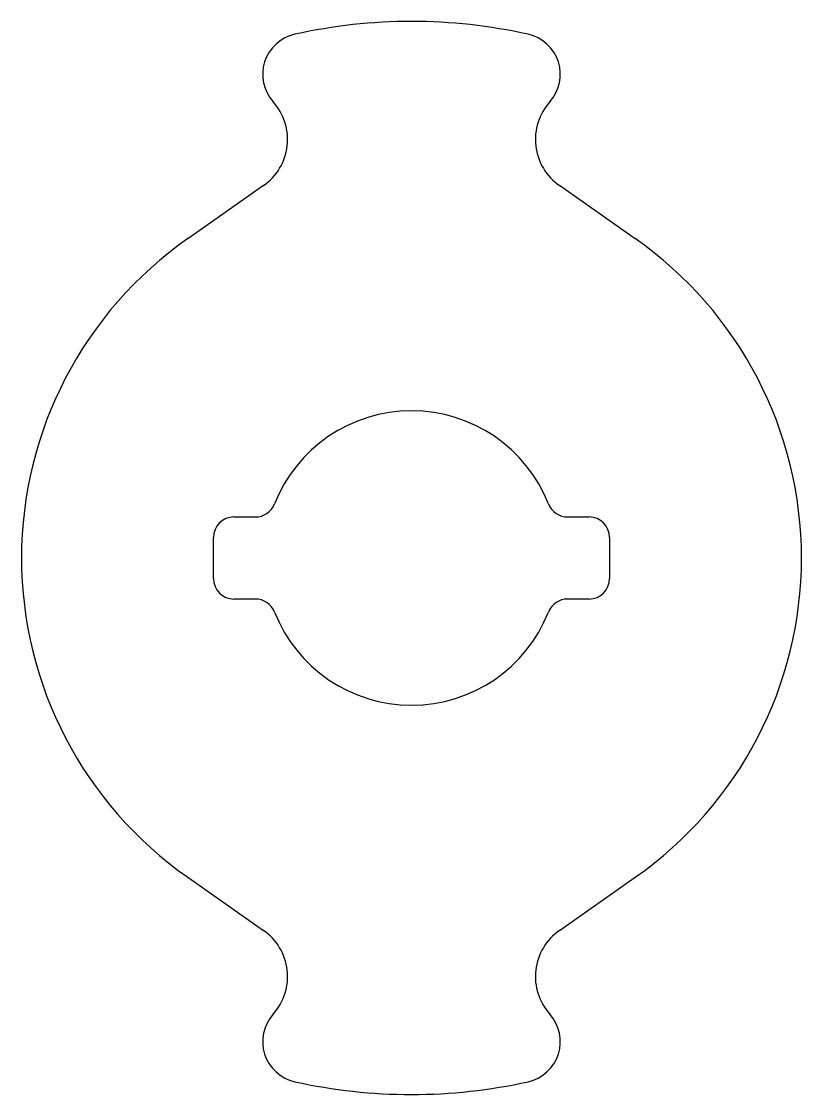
# Model space of a CAD drawing. Extents: x 0.9 to 38.9, y 1.3 to 53.6.
import ezdxf

# ---------------------------------------------------------------- set-up
doc = ezdxf.new("R2010")
doc.units = 0
doc.layers.get('0').update_dxf_attribs({"linetype": 'CONTINUOUS'})

msp = doc.modelspace()

# ---------------------------------------------------------------- linework, layer by layer
for p, q in [((12.659, 45.614), (8.969, 43.03)), ((30.765, 43.03), (27.075, 45.614)), ((11.217, 29.467), (12.262, 29.467)), ((27.472, 29.467), (28.517, 29.467)), ((10.217, 26.467), (10.217, 28.467)), ((29.517, 28.467), (29.517, 26.467)), ((12.262, 25.467), (11.217, 25.467)), ((28.517, 25.467), (27.472, 25.467)), ((8.969, 11.903), (12.659, 9.319)), ((27.075, 9.319), (30.765, 11.903))]:
    msp.add_line(p, q)
for centre, radius, start, end in [((19.867, 27.467), 26.15, 77.4441, 102.5559), ((14.617, 51.039), 2, 102.5559, 221.9005), ((25.117, 51.039), 2, 318.0995, 77.4441), ((11.082, 47.867), 2.75, 305, 41.9005), ((28.652, 47.867), 2.75, 138.0995, 235), ((19.867, 27.467), 19, 125, 235), ((19.867, 27.467), 19, 305, 55), ((19.867, 27.467), 7.175, 21.529, 158.471), ((12.262, 30.467), 1, 270, 338.471), ((27.472, 30.467), 1, 201.529, 270), ((11.217, 28.467), 1, 90, 180), ((28.517, 28.467), 1, 0, 90), ((11.217, 26.467), 1, 180, 270), ((28.517, 26.467), 1, 270, 360), ((12.262, 24.467), 1, 21.529, 90), ((27.472, 24.467), 1, 90, 158.471), ((19.867, 27.467), 7.175, 201.529, 338.471), ((11.082, 7.066), 2.75, 318.0995, 55), ((28.652, 7.066), 2.75, 125, 221.9005), ((14.617, 3.894), 2, 138.0995, 257.4441), ((25.117, 3.894), 2, 282.5559, 41.9005), ((19.867, 27.467), 26.15, 257.4441, 282.5559)]:
    msp.add_arc(centre, radius, start, end)

doc.saveas('drawing.dxf')
